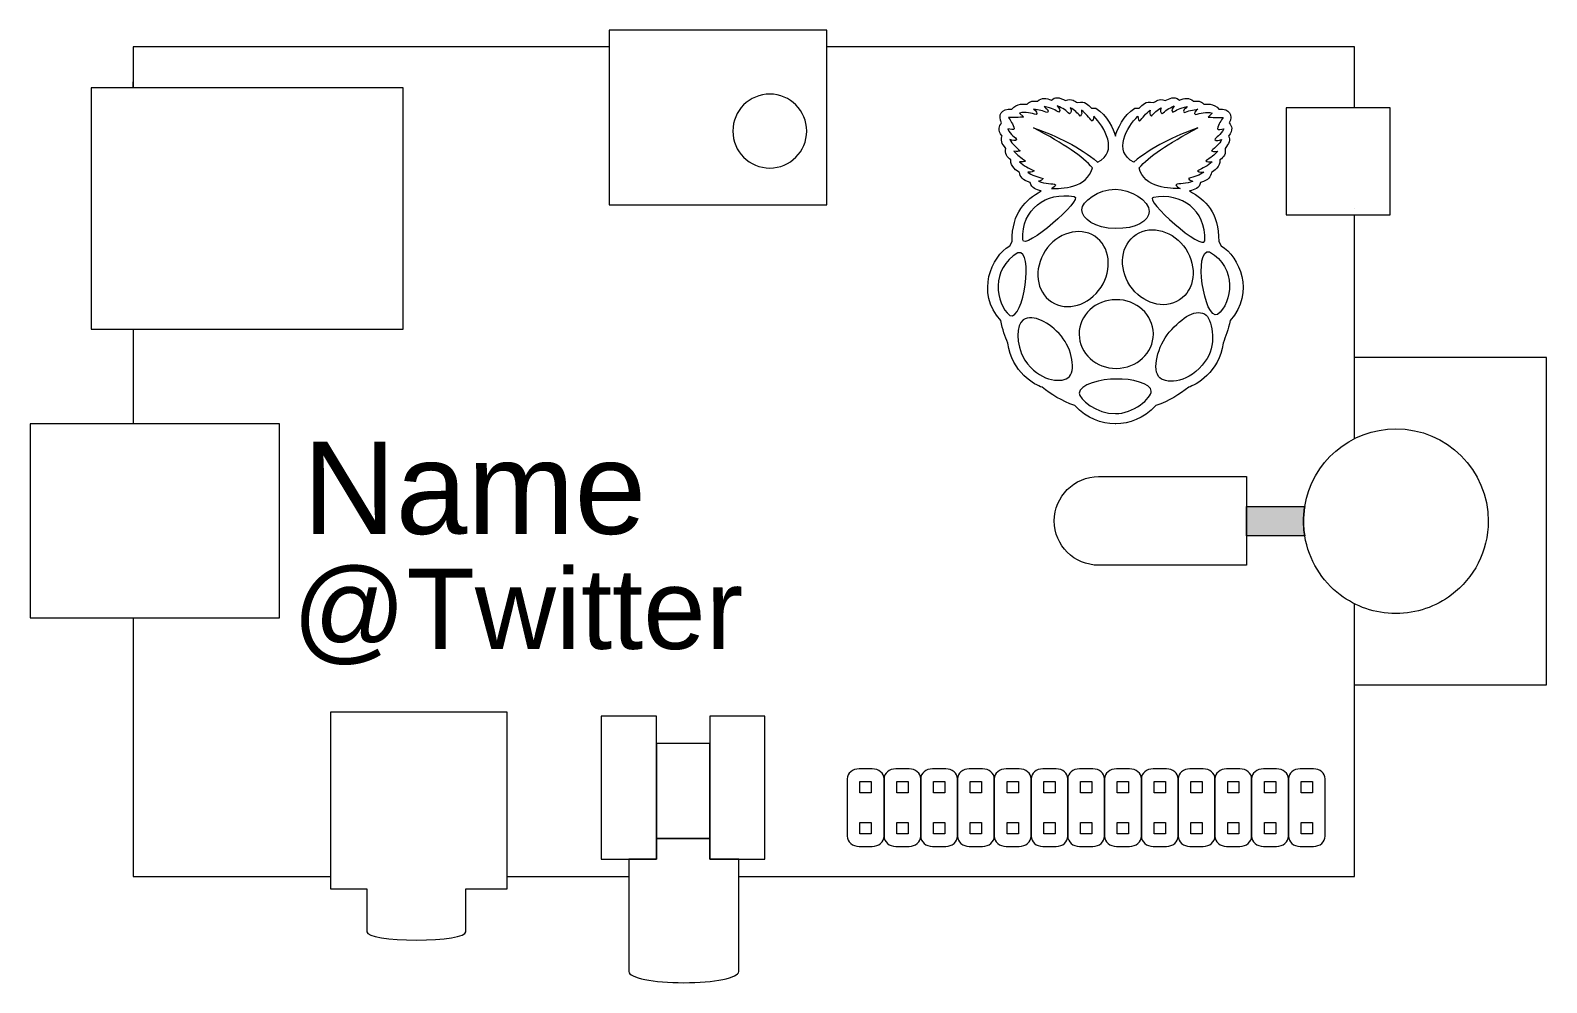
# Model space of a CAD drawing. Header units: inches. Extents: x -193 to 353, y 14 to 296.
# Drawn here: x -192.5 to -90, y 161.8 to 226.3 of the extents above; entities that cross this region are included whole.
import ezdxf

# ---------------------------------------------------------------- set-up
doc = ezdxf.new("R2010")
doc.units = ezdxf.units.IN
doc.header["$MEASUREMENT"] = 0
doc.layers.add('Layer 1', color=7, linetype='Continuous')

# ---------------------------------------------------------------- blocks, each defined once
blk = doc.blocks.new('block 4')
at = {"layer": 'Layer 1', "color": 232, "lineweight": 9}
blk.add_lwpolyline([(-146.58, 171.59), (-146.58, 170.18), (-144.62, 170.18), (-142.85, 170.18), (-142.85, 179.87), (-146.58, 179.87), (-146.58, 178.01), (-146.58, 172.77), (-146.58, 171.59)], dxfattribs=at)
blk = doc.blocks.new('block 5')
at = {"layer": 'Layer 1', "color": 232, "lineweight": 9}
blk.add_lwpolyline([(-150.19, 171.59), (-150.19, 172.77), (-150.19, 178.01), (-150.19, 179.87), (-153.93, 179.87), (-153.93, 170.18), (-152.06, 170.18), (-150.19, 170.18), (-150.19, 171.59)], dxfattribs=at)
blk = doc.blocks.new('block 6')
at = {"layer": 'Layer 1', "color": 232, "lineweight": 9}
blk.add_lwpolyline([(-150.19, 171.59), (-146.58, 171.59), (-146.58, 172.77), (-146.58, 178.01), (-150.19, 178.01), (-150.19, 172.77), (-150.19, 171.59)], dxfattribs=at)
blk = doc.blocks.new('block 7')
at = {"layer": 'Layer 1', "color": 232, "lineweight": 9}
for points, knots in [([(-123.09, 221.72), (-123.21, 221.71), (-123.33, 221.67), (-123.46, 221.56), (-123.8, 221.69), (-124.12, 221.74), (-124.41, 221.48), (-124.86, 221.53), (-125, 221.41), (-125.11, 221.27), (-125.21, 221.28), (-125.85, 221.37), (-126.14, 220.94), (-126.87, 221.03), (-127.1, 220.51), (-126.84, 220.02), (-126.99, 219.79), (-127.15, 219.56), (-126.8, 219.12), (-126.92, 218.88), (-126.84, 218.61), (-126.55, 218.29), (-126.63, 217.94), (-126.48, 217.7), (-126.21, 217.51), (-126.26, 217.03), (-125.77, 216.76), (-125.63, 216.66), (-125.57, 216.38), (-125.46, 216.12), (-124.9, 215.98), (-124.81, 215.57), (-124.48, 215.5), (-124.16, 215.41), (-125.22, 214.79), (-126.13, 213.98), (-126.13, 211.98), (-126.13, 211.98), (-126.29, 211.7), (-126.29, 211.7), (-127.51, 210.95), (-128.61, 208.57), (-126.89, 206.63), (-126.78, 206.02), (-126.59, 205.58), (-126.42, 205.1), (-126.17, 203.15), (-124.53, 202.24), (-124.1, 202.13), (-123.47, 201.65), (-122.79, 201.19), (-121.88, 200.88), (-121.02, 199.99), (-120.09, 199.65), (-119.16, 199.65), (-119.14, 199.65), (-119.13, 199.65), (-119.11, 199.65), (-118.18, 199.65), (-117.25, 199.99), (-116.39, 200.88), (-115.48, 201.19), (-114.8, 201.65), (-114.17, 202.13), (-113.74, 202.24), (-112.1, 203.15), (-111.85, 205.1), (-111.68, 205.58), (-111.5, 206.02), (-111.38, 206.63), (-109.66, 208.57), (-110.76, 210.96), (-111.99, 211.7), (-111.99, 211.7), (-112.14, 211.98), (-112.14, 211.98), (-112.14, 213.98), (-113.05, 214.79), (-114.12, 215.41), (-113.79, 215.5), (-113.46, 215.57), (-113.37, 215.98), (-112.82, 216.12), (-112.7, 216.38), (-112.64, 216.66), (-112.5, 216.76), (-112.01, 217.03), (-112.06, 217.51), (-111.79, 217.7), (-111.64, 217.94), (-111.72, 218.29), (-111.43, 218.61), (-111.35, 218.88), (-111.48, 219.12), (-111.13, 219.56), (-111.28, 219.79), (-111.43, 220.02), (-111.17, 220.51), (-111.4, 221.03), (-112.13, 220.94), (-112.42, 221.37), (-113.06, 221.28), (-113.16, 221.27), (-113.27, 221.41), (-113.41, 221.53), (-113.86, 221.48), (-114.15, 221.74), (-114.47, 221.69), (-114.81, 221.56), (-115.2, 221.88), (-115.47, 221.63), (-115.77, 221.53), (-116.25, 221.69), (-116.36, 221.47), (-116.59, 221.39), (-117.11, 221.5), (-117.27, 221.26), (-117.53, 221), (-117.53, 221), (-117.82, 221.01), (-117.82, 221.01), (-118.61, 220.54), (-119, 219.59), (-119.14, 219.11), (-119.28, 219.59), (-119.67, 220.54), (-120.46, 221.01), (-120.46, 221.01), (-120.75, 221), (-120.75, 221), (-121, 221.26), (-121.16, 221.5), (-121.68, 221.39), (-121.92, 221.47), (-122.03, 221.69), (-122.51, 221.53), (-122.7, 221.59), (-122.88, 221.72), (-123.09, 221.72), (-123.09, 221.72), (-123.09, 221.72), (-123.09, 221.72)], [0, 0, 0, 0, 1, 1, 1, 2, 2, 2, 3, 3, 3, 4, 4, 4, 5, 5, 5, 6, 6, 6, 7, 7, 7, 8, 8, 8, 9, 9, 9, 10, 10, 10, 11, 11, 11, 12, 12, 12, 13, 13, 13, 14, 14, 14, 15, 15, 15, 16, 16, 16, 17, 17, 17, 18, 18, 18, 19, 19, 19, 20, 20, 20, 21, 21, 21, 22, 22, 22, 23, 23, 23, 24, 24, 24, 25, 25, 25, 26, 26, 26, 27, 27, 27, 28, 28, 28, 29, 29, 29, 30, 30, 30, 31, 31, 31, 32, 32, 32, 33, 33, 33, 34, 34, 34, 35, 35, 35, 36, 36, 36, 37, 37, 37, 38, 38, 38, 39, 39, 39, 40, 40, 40, 41, 41, 41, 42, 42, 42, 43, 43, 43, 44, 44, 44, 45, 45, 45, 46, 46, 46, 47, 47, 47, 47]), ([(-124.67, 219.67), (-122.57, 218.59), (-121.35, 217.72), (-120.69, 216.97), (-121.03, 215.6), (-122.81, 215.54), (-123.46, 215.58), (-123.33, 215.64), (-123.22, 215.71), (-123.18, 215.83), (-123.34, 215.95), (-123.92, 215.84), (-124.33, 216.07), (-124.17, 216.1), (-124.1, 216.13), (-124.03, 216.25), (-124.41, 216.37), (-124.82, 216.47), (-125.06, 216.68), (-124.93, 216.67), (-124.81, 216.65), (-124.64, 216.77), (-124.98, 216.95), (-125.35, 217.1), (-125.63, 217.38), (-125.45, 217.38), (-125.26, 217.38), (-125.21, 217.44), (-125.52, 217.64), (-125.79, 217.86), (-126.01, 218.09), (-125.76, 218.06), (-125.65, 218.09), (-125.59, 218.13), (-125.83, 218.37), (-126.13, 218.58), (-126.27, 218.88), (-126.09, 218.81), (-125.92, 218.79), (-125.8, 218.88), (-125.88, 219.06), (-126.22, 219.17), (-126.42, 219.6), (-126.23, 219.58), (-126.02, 219.55), (-125.98, 219.6), (-126.07, 219.96), (-126.23, 220.17), (-126.38, 220.38), (-125.96, 220.39), (-125.34, 220.38), (-125.36, 220.42), (-125.36, 220.42), (-125.62, 220.68), (-125.62, 220.68), (-125.21, 220.79), (-124.8, 220.66), (-124.5, 220.57), (-124.36, 220.67), (-124.5, 220.81), (-124.67, 220.95), (-124.32, 220.9), (-124.01, 220.82), (-123.73, 220.71), (-123.58, 220.85), (-123.83, 220.98), (-123.95, 221.12), (-123.42, 221.02), (-123.19, 220.88), (-122.97, 220.73), (-122.8, 220.89), (-122.96, 221.02), (-123.07, 221.16), (-122.67, 221.01), (-122.46, 220.82), (-122.24, 220.63), (-122.17, 220.73), (-122.06, 220.8), (-122.19, 221.04), (-121.91, 220.88), (-121.69, 220.68), (-121.53, 220.47), (-121.36, 220.58), (-121.43, 220.73), (-121.43, 220.87), (-121.13, 220.63), (-120.94, 220.38), (-120.71, 220.13), (-120.67, 220.16), (-120.63, 220.28), (-120.59, 220.46), (-119.89, 219.77), (-118.89, 218.05), (-120.34, 217.36), (-121.57, 218.38), (-123.04, 219.12), (-124.67, 219.67), (-124.67, 219.67), (-124.67, 219.67), (-124.67, 219.67)], [0, 0, 0, 0, 1, 1, 1, 2, 2, 2, 3, 3, 3, 4, 4, 4, 5, 5, 5, 6, 6, 6, 7, 7, 7, 8, 8, 8, 9, 9, 9, 10, 10, 10, 11, 11, 11, 12, 12, 12, 13, 13, 13, 14, 14, 14, 15, 15, 15, 16, 16, 16, 17, 17, 17, 18, 18, 18, 19, 19, 19, 20, 20, 20, 21, 21, 21, 22, 22, 22, 23, 23, 23, 24, 24, 24, 25, 25, 25, 26, 26, 26, 27, 27, 27, 28, 28, 28, 29, 29, 29, 30, 30, 30, 31, 31, 31, 32, 32, 32, 33, 33, 33, 33]), ([(-113.55, 219.67), (-115.65, 218.59), (-116.86, 217.72), (-117.53, 216.97), (-117.19, 215.6), (-115.41, 215.54), (-114.76, 215.58), (-114.89, 215.64), (-115, 215.71), (-115.04, 215.83), (-114.88, 215.95), (-114.3, 215.84), (-113.89, 216.07), (-114.05, 216.1), (-114.12, 216.13), (-114.19, 216.25), (-113.81, 216.37), (-113.4, 216.47), (-113.16, 216.68), (-113.29, 216.67), (-113.41, 216.65), (-113.58, 216.77), (-113.24, 216.95), (-112.87, 217.1), (-112.59, 217.38), (-112.77, 217.38), (-112.96, 217.38), (-113.01, 217.44), (-112.7, 217.64), (-112.43, 217.86), (-112.21, 218.09), (-112.46, 218.06), (-112.57, 218.09), (-112.63, 218.13), (-112.39, 218.37), (-112.09, 218.58), (-111.95, 218.88), (-112.13, 218.81), (-112.3, 218.79), (-112.42, 218.88), (-112.34, 219.06), (-112, 219.17), (-111.8, 219.6), (-111.99, 219.58), (-112.2, 219.55), (-112.24, 219.6), (-112.15, 219.96), (-111.99, 220.17), (-111.84, 220.38), (-112.26, 220.39), (-112.88, 220.38), (-112.86, 220.41), (-112.86, 220.41), (-112.6, 220.68), (-112.6, 220.68), (-113, 220.79), (-113.42, 220.66), (-113.72, 220.57), (-113.86, 220.67), (-113.72, 220.81), (-113.55, 220.94), (-113.9, 220.9), (-114.21, 220.82), (-114.49, 220.71), (-114.64, 220.85), (-114.39, 220.98), (-114.27, 221.12), (-114.8, 221.02), (-115.03, 220.88), (-115.25, 220.73), (-115.42, 220.89), (-115.26, 221.02), (-115.15, 221.16), (-115.55, 221.01), (-115.76, 220.82), (-115.98, 220.63), (-116.05, 220.73), (-116.17, 220.8), (-116.03, 221.04), (-116.31, 220.88), (-116.53, 220.68), (-116.69, 220.47), (-116.86, 220.58), (-116.79, 220.73), (-116.79, 220.87), (-117.09, 220.63), (-117.28, 220.38), (-117.51, 220.13), (-117.55, 220.16), (-117.59, 220.28), (-117.63, 220.46), (-118.33, 219.77), (-119.33, 218.05), (-117.89, 217.36), (-116.65, 218.38), (-115.18, 219.12), (-113.55, 219.67), (-113.55, 219.67), (-113.55, 219.67), (-113.55, 219.67)], [0, 0, 0, 0, 1, 1, 1, 2, 2, 2, 3, 3, 3, 4, 4, 4, 5, 5, 5, 6, 6, 6, 7, 7, 7, 8, 8, 8, 9, 9, 9, 10, 10, 10, 11, 11, 11, 12, 12, 12, 13, 13, 13, 14, 14, 14, 15, 15, 15, 16, 16, 16, 17, 17, 17, 18, 18, 18, 19, 19, 19, 20, 20, 20, 21, 21, 21, 22, 22, 22, 23, 23, 23, 24, 24, 24, 25, 25, 25, 26, 26, 26, 27, 27, 27, 28, 28, 28, 29, 29, 29, 30, 30, 30, 31, 31, 31, 32, 32, 32, 33, 33, 33, 33]), ([(-119.14, 215.52), (-120.3, 215.55), (-121.41, 214.66), (-121.41, 214.14), (-121.42, 213.52), (-120.5, 212.88), (-119.14, 212.86), (-117.74, 212.85), (-116.86, 213.37), (-116.85, 214.02), (-116.85, 214.75), (-118.12, 215.53), (-119.14, 215.52), (-119.14, 215.52), (-119.14, 215.52), (-119.14, 215.52)], [0, 0, 0, 0, 1, 1, 1, 2, 2, 2, 3, 3, 3, 4, 4, 4, 5, 5, 5, 5]), ([(-121.92, 215.03), (-123.86, 215.35), (-125.47, 214.2), (-125.41, 212.1), (-125.35, 211.3), (-121.21, 214.91), (-121.92, 215.03), (-121.92, 215.03), (-121.92, 215.03), (-121.92, 215.03)], [0, 0, 0, 0, 1, 1, 1, 2, 2, 2, 3, 3, 3, 3]), ([(-116.57, 214.97), (-114.63, 215.29), (-113.02, 214.14), (-113.09, 212.04), (-113.15, 211.24), (-117.29, 214.85), (-116.57, 214.97)], [0, 0, 0, 0, 1, 1, 1, 2, 2, 2, 2]), ([(-120.53, 212.34), (-119.5, 211.65), (-119.31, 210.11), (-120.11, 208.89), (-120.92, 207.66), (-122.42, 207.22), (-123.46, 207.9), (-123.46, 207.9), (-123.46, 207.9), (-123.46, 207.9), (-124.5, 208.59), (-124.69, 210.13), (-123.88, 211.35), (-123.07, 212.58), (-121.57, 213.02), (-120.53, 212.34), (-120.53, 212.34), (-120.53, 212.34), (-120.53, 212.34)], [0, 0, 0, 0, 1, 1, 1, 2, 2, 2, 3, 3, 3, 4, 4, 4, 5, 5, 5, 6, 6, 6, 6]), ([(-117.73, 212.46), (-118.77, 211.78), (-118.96, 210.23), (-118.15, 209.01), (-117.34, 207.79), (-115.84, 207.35), (-114.8, 208.03), (-114.8, 208.03), (-114.8, 208.03), (-114.8, 208.03), (-113.76, 208.71), (-113.57, 210.25), (-114.38, 211.48), (-115.19, 212.7), (-116.69, 213.14), (-117.73, 212.46), (-117.73, 212.46), (-117.73, 212.46), (-117.73, 212.46)], [0, 0, 0, 0, 1, 1, 1, 2, 2, 2, 3, 3, 3, 4, 4, 4, 5, 5, 5, 6, 6, 6, 6]), ([(-125.73, 211.22), (-124.61, 211.52), (-125.35, 206.58), (-126.27, 206.98), (-127.27, 207.79), (-127.59, 210.16), (-125.73, 211.22)], [0, 0, 0, 0, 1, 1, 1, 2, 2, 2, 2]), ([(-112.76, 211.28), (-113.88, 211.58), (-113.14, 206.64), (-112.22, 207.04), (-111.22, 207.85), (-110.89, 210.22), (-112.76, 211.28), (-112.76, 211.28), (-112.76, 211.28), (-112.76, 211.28)], [0, 0, 0, 0, 1, 1, 1, 2, 2, 2, 3, 3, 3, 3]), ([(-116.57, 205.72), (-116.57, 204.45), (-117.68, 203.41), (-119.07, 203.4), (-120.45, 203.39), (-121.58, 204.42), (-121.59, 205.7), (-121.59, 205.71), (-121.59, 205.72), (-121.59, 205.72), (-121.6, 207), (-120.48, 208.04), (-119.09, 208.05), (-117.71, 208.06), (-116.58, 207.03), (-116.57, 205.75), (-116.57, 205.74), (-116.57, 205.73), (-116.57, 205.72)], [0, 0, 0, 0, 1, 1, 1, 2, 2, 2, 3, 3, 3, 4, 4, 4, 5, 5, 5, 6, 6, 6, 6]), ([(-115.49, 205.85), (-116.27, 204.94), (-116.7, 203.28), (-116.13, 202.75), (-115.59, 202.33), (-114.14, 202.39), (-113.06, 203.88), (-112.28, 204.88), (-112.54, 206.56), (-112.99, 207), (-113.65, 207.51), (-114.6, 206.86), (-115.49, 205.85), (-115.49, 205.85), (-115.49, 205.85), (-115.49, 205.85)], [0, 0, 0, 0, 1, 1, 1, 2, 2, 2, 3, 3, 3, 4, 4, 4, 5, 5, 5, 5]), ([(-122.79, 205.58), (-122.08, 204.71), (-121.75, 203.19), (-122.35, 202.75), (-122.91, 202.41), (-124.29, 202.55), (-125.27, 203.95), (-125.93, 205.13), (-125.84, 206.33), (-125.38, 206.68), (-124.69, 207.1), (-123.62, 206.54), (-122.79, 205.58), (-122.79, 205.58), (-122.79, 205.58), (-122.79, 205.58)], [0, 0, 0, 0, 1, 1, 1, 2, 2, 2, 3, 3, 3, 4, 4, 4, 5, 5, 5, 5]), ([(-119.07, 202.68), (-118.06, 202.72), (-116.71, 202.36), (-116.71, 201.87), (-116.69, 201.39), (-117.94, 200.32), (-119.14, 200.34), (-120.38, 200.28), (-121.61, 201.36), (-121.59, 201.73), (-121.61, 202.28), (-120.07, 202.7), (-119.07, 202.68), (-119.07, 202.68), (-119.07, 202.68), (-119.07, 202.68)], [0, 0, 0, 0, 1, 1, 1, 2, 2, 2, 3, 3, 3, 4, 4, 4, 5, 5, 5, 5])]:
    blk.add_open_spline(points, degree=3, knots=knots, dxfattribs=at)
blk = doc.blocks.new('block 8')
at = {"layer": 'Layer 1', "color": 7, "insert": (-174.82, 183.32), "char_height": 5.4373, "attachment_point": 7}
blk.add_mtext('\\fArial|b0|i0|c0|p34;\\W1;@Twitter', dxfattribs=at)
blk = doc.blocks.new('block 9')
at = {"layer": 'Layer 1', "color": 232, "lineweight": 9}
for points in [[(-136.42, 175.45), (-135.65, 175.45), (-135.65, 174.67), (-136.42, 174.67), (-136.42, 175.45)], [(-136.42, 172.68), (-135.65, 172.68), (-135.65, 171.9), (-136.42, 171.9), (-136.42, 172.68)]]:
    blk.add_lwpolyline(points, dxfattribs=at)
blk.add_open_spline([(-134.79, 171.74), (-134.79, 171.36), (-135.15, 171.05), (-135.59, 171.05), (-135.59, 171.05), (-136.48, 171.05), (-136.48, 171.05), (-136.92, 171.05), (-137.28, 171.36), (-137.28, 171.74), (-137.28, 171.74), (-137.28, 175.62), (-137.28, 175.62), (-137.28, 176), (-136.92, 176.3), (-136.48, 176.3), (-136.48, 176.3), (-135.59, 176.3), (-135.59, 176.3), (-135.15, 176.3), (-134.79, 176), (-134.79, 175.62), (-134.79, 175.62), (-134.79, 171.74), (-134.79, 171.74)], degree=3, knots=[0, 0, 0, 0, 1, 1, 1, 2, 2, 2, 3, 3, 3, 4, 4, 4, 5, 5, 5, 6, 6, 6, 7, 7, 7, 8, 8, 8, 8], dxfattribs=at)
blk = doc.blocks.new('block 10')
at = {"layer": 'Layer 1', "color": 232, "lineweight": 9}
for points in [[(-133.93, 175.45), (-133.16, 175.45), (-133.16, 174.67), (-133.93, 174.67), (-133.93, 175.45)], [(-133.93, 172.68), (-133.16, 172.68), (-133.16, 171.9), (-133.93, 171.9), (-133.93, 172.68)]]:
    blk.add_lwpolyline(points, dxfattribs=at)
blk.add_open_spline([(-132.31, 171.74), (-132.31, 171.36), (-132.66, 171.05), (-133.1, 171.05), (-133.1, 171.05), (-134, 171.05), (-134, 171.05), (-134.44, 171.05), (-134.79, 171.36), (-134.79, 171.74), (-134.79, 171.74), (-134.79, 175.62), (-134.79, 175.62), (-134.79, 176), (-134.44, 176.3), (-134, 176.3), (-134, 176.3), (-133.1, 176.3), (-133.1, 176.3), (-132.66, 176.3), (-132.31, 176), (-132.31, 175.62), (-132.31, 175.62), (-132.31, 171.74), (-132.31, 171.74)], degree=3, knots=[0, 0, 0, 0, 1, 1, 1, 2, 2, 2, 3, 3, 3, 4, 4, 4, 5, 5, 5, 6, 6, 6, 7, 7, 7, 8, 8, 8, 8], dxfattribs=at)
blk = doc.blocks.new('block 11')
at = {"layer": 'Layer 1', "color": 232, "lineweight": 9}
for points in [[(-131.45, 175.45), (-130.68, 175.45), (-130.68, 174.67), (-131.45, 174.67), (-131.45, 175.45)], [(-131.45, 172.68), (-130.68, 172.68), (-130.68, 171.9), (-131.45, 171.9), (-131.45, 172.68)]]:
    blk.add_lwpolyline(points, dxfattribs=at)
blk.add_open_spline([(-129.82, 171.74), (-129.82, 171.36), (-130.18, 171.05), (-130.62, 171.05), (-130.62, 171.05), (-131.51, 171.05), (-131.51, 171.05), (-131.95, 171.05), (-132.31, 171.36), (-132.31, 171.74), (-132.31, 171.74), (-132.31, 175.62), (-132.31, 175.62), (-132.31, 176), (-131.95, 176.3), (-131.51, 176.3), (-131.51, 176.3), (-130.62, 176.3), (-130.62, 176.3), (-130.18, 176.3), (-129.82, 176), (-129.82, 175.62), (-129.82, 175.62), (-129.82, 171.74), (-129.82, 171.74)], degree=3, knots=[0, 0, 0, 0, 1, 1, 1, 2, 2, 2, 3, 3, 3, 4, 4, 4, 5, 5, 5, 6, 6, 6, 7, 7, 7, 8, 8, 8, 8], dxfattribs=at)
blk = doc.blocks.new('block 12')
at = {"layer": 'Layer 1', "color": 232, "lineweight": 9}
for points in [[(-128.96, 175.45), (-128.19, 175.45), (-128.19, 174.67), (-128.96, 174.67), (-128.96, 175.45)], [(-128.96, 172.68), (-128.19, 172.68), (-128.19, 171.9), (-128.96, 171.9), (-128.96, 172.68)]]:
    blk.add_lwpolyline(points, dxfattribs=at)
blk.add_open_spline([(-127.33, 171.74), (-127.33, 171.36), (-127.69, 171.05), (-128.13, 171.05), (-128.13, 171.05), (-129.02, 171.05), (-129.02, 171.05), (-129.46, 171.05), (-129.82, 171.36), (-129.82, 171.74), (-129.82, 171.74), (-129.82, 175.62), (-129.82, 175.62), (-129.82, 176), (-129.46, 176.3), (-129.02, 176.3), (-129.02, 176.3), (-128.13, 176.3), (-128.13, 176.3), (-127.69, 176.3), (-127.33, 176), (-127.33, 175.62), (-127.33, 175.62), (-127.33, 171.74), (-127.33, 171.74), (-127.33, 171.74), (-127.33, 171.74), (-127.33, 171.74)], degree=3, knots=[0, 0, 0, 0, 1, 1, 1, 2, 2, 2, 3, 3, 3, 4, 4, 4, 5, 5, 5, 6, 6, 6, 7, 7, 7, 8, 8, 8, 9, 9, 9, 9], dxfattribs=at)
blk = doc.blocks.new('block 13')
at = {"layer": 'Layer 1', "color": 232, "lineweight": 9}
for points in [[(-126.47, 175.45), (-125.7, 175.45), (-125.7, 174.67), (-126.47, 174.67), (-126.47, 175.45)], [(-126.47, 172.68), (-125.7, 172.68), (-125.7, 171.9), (-126.47, 171.9), (-126.47, 172.68)]]:
    blk.add_lwpolyline(points, dxfattribs=at)
blk.add_open_spline([(-124.84, 171.74), (-124.84, 171.36), (-125.2, 171.05), (-125.64, 171.05), (-125.64, 171.05), (-126.53, 171.05), (-126.53, 171.05), (-126.97, 171.05), (-127.33, 171.36), (-127.33, 171.74), (-127.33, 171.74), (-127.33, 175.62), (-127.33, 175.62), (-127.33, 176), (-126.97, 176.3), (-126.53, 176.3), (-126.53, 176.3), (-125.64, 176.3), (-125.64, 176.3), (-125.2, 176.3), (-124.84, 176), (-124.84, 175.62), (-124.84, 175.62), (-124.84, 171.74), (-124.84, 171.74)], degree=3, knots=[0, 0, 0, 0, 1, 1, 1, 2, 2, 2, 3, 3, 3, 4, 4, 4, 5, 5, 5, 6, 6, 6, 7, 7, 7, 8, 8, 8, 8], dxfattribs=at)
blk = doc.blocks.new('block 14')
at = {"layer": 'Layer 1', "color": 232, "lineweight": 9}
for points in [[(-123.98, 175.45), (-123.21, 175.45), (-123.21, 174.67), (-123.98, 174.67), (-123.98, 175.45)], [(-123.98, 172.68), (-123.21, 172.68), (-123.21, 171.9), (-123.98, 171.9), (-123.98, 172.68)]]:
    blk.add_lwpolyline(points, dxfattribs=at)
blk.add_open_spline([(-122.35, 171.74), (-122.35, 171.36), (-122.71, 171.05), (-123.15, 171.05), (-123.15, 171.05), (-124.04, 171.05), (-124.04, 171.05), (-124.49, 171.05), (-124.84, 171.36), (-124.84, 171.74), (-124.84, 171.74), (-124.84, 175.62), (-124.84, 175.62), (-124.84, 176), (-124.49, 176.3), (-124.04, 176.3), (-124.04, 176.3), (-123.15, 176.3), (-123.15, 176.3), (-122.71, 176.3), (-122.35, 176), (-122.35, 175.62), (-122.35, 175.62), (-122.35, 171.74), (-122.35, 171.74)], degree=3, knots=[0, 0, 0, 0, 1, 1, 1, 2, 2, 2, 3, 3, 3, 4, 4, 4, 5, 5, 5, 6, 6, 6, 7, 7, 7, 8, 8, 8, 8], dxfattribs=at)
blk = doc.blocks.new('block 15')
at = {"layer": 'Layer 1', "color": 232, "lineweight": 9}
for points in [[(-121.5, 175.45), (-120.73, 175.45), (-120.73, 174.67), (-121.5, 174.67), (-121.5, 175.45)], [(-121.5, 172.68), (-120.73, 172.68), (-120.73, 171.9), (-121.5, 171.9), (-121.5, 172.68)]]:
    blk.add_lwpolyline(points, dxfattribs=at)
blk.add_open_spline([(-119.87, 171.74), (-119.87, 171.36), (-120.22, 171.05), (-120.67, 171.05), (-120.67, 171.05), (-121.56, 171.05), (-121.56, 171.05), (-122, 171.05), (-122.36, 171.36), (-122.36, 171.74), (-122.36, 171.74), (-122.36, 175.62), (-122.36, 175.62), (-122.36, 176), (-122, 176.3), (-121.56, 176.3), (-121.56, 176.3), (-120.67, 176.3), (-120.67, 176.3), (-120.22, 176.3), (-119.87, 176), (-119.87, 175.62), (-119.87, 175.62), (-119.87, 171.74), (-119.87, 171.74)], degree=3, knots=[0, 0, 0, 0, 1, 1, 1, 2, 2, 2, 3, 3, 3, 4, 4, 4, 5, 5, 5, 6, 6, 6, 7, 7, 7, 8, 8, 8, 8], dxfattribs=at)
blk = doc.blocks.new('block 16')
at = {"layer": 'Layer 1', "color": 232, "lineweight": 9}
for points in [[(-119.01, 175.45), (-118.24, 175.45), (-118.24, 174.67), (-119.01, 174.67), (-119.01, 175.45)], [(-119.01, 172.68), (-118.24, 172.68), (-118.24, 171.9), (-119.01, 171.9), (-119.01, 172.68)]]:
    blk.add_lwpolyline(points, dxfattribs=at)
blk.add_open_spline([(-117.38, 171.74), (-117.38, 171.36), (-117.74, 171.05), (-118.18, 171.05), (-118.18, 171.05), (-119.07, 171.05), (-119.07, 171.05), (-119.51, 171.05), (-119.87, 171.36), (-119.87, 171.74), (-119.87, 171.74), (-119.87, 175.62), (-119.87, 175.62), (-119.87, 176), (-119.51, 176.3), (-119.07, 176.3), (-119.07, 176.3), (-118.18, 176.3), (-118.18, 176.3), (-117.74, 176.3), (-117.38, 176), (-117.38, 175.62), (-117.38, 175.62), (-117.38, 171.74), (-117.38, 171.74), (-117.38, 171.74), (-117.38, 171.74), (-117.38, 171.74)], degree=3, knots=[0, 0, 0, 0, 1, 1, 1, 2, 2, 2, 3, 3, 3, 4, 4, 4, 5, 5, 5, 6, 6, 6, 7, 7, 7, 8, 8, 8, 9, 9, 9, 9], dxfattribs=at)
blk = doc.blocks.new('block 17')
at = {"layer": 'Layer 1', "color": 232, "lineweight": 9}
for points in [[(-116.52, 175.45), (-115.75, 175.45), (-115.75, 174.67), (-116.52, 174.67), (-116.52, 175.45)], [(-116.52, 172.68), (-115.75, 172.68), (-115.75, 171.9), (-116.52, 171.9), (-116.52, 172.68)]]:
    blk.add_lwpolyline(points, dxfattribs=at)
blk.add_open_spline([(-114.89, 171.74), (-114.89, 171.36), (-115.25, 171.05), (-115.69, 171.05), (-115.69, 171.05), (-116.58, 171.05), (-116.58, 171.05), (-117.02, 171.05), (-117.38, 171.36), (-117.38, 171.74), (-117.38, 171.74), (-117.38, 175.62), (-117.38, 175.62), (-117.38, 176), (-117.02, 176.3), (-116.58, 176.3), (-116.58, 176.3), (-115.69, 176.3), (-115.69, 176.3), (-115.25, 176.3), (-114.89, 176), (-114.89, 175.62), (-114.89, 175.62), (-114.89, 171.74), (-114.89, 171.74)], degree=3, knots=[0, 0, 0, 0, 1, 1, 1, 2, 2, 2, 3, 3, 3, 4, 4, 4, 5, 5, 5, 6, 6, 6, 7, 7, 7, 8, 8, 8, 8], dxfattribs=at)
blk = doc.blocks.new('block 18')
at = {"layer": 'Layer 1', "color": 232, "lineweight": 9}
for points in [[(-114.03, 175.45), (-113.26, 175.45), (-113.26, 174.67), (-114.03, 174.67), (-114.03, 175.45)], [(-114.03, 172.68), (-113.26, 172.68), (-113.26, 171.9), (-114.03, 171.9), (-114.03, 172.68)]]:
    blk.add_lwpolyline(points, dxfattribs=at)
blk.add_open_spline([(-112.4, 171.74), (-112.4, 171.36), (-112.76, 171.05), (-113.2, 171.05), (-113.2, 171.05), (-114.09, 171.05), (-114.09, 171.05), (-114.53, 171.05), (-114.89, 171.36), (-114.89, 171.74), (-114.89, 171.74), (-114.89, 175.62), (-114.89, 175.62), (-114.89, 176), (-114.53, 176.3), (-114.09, 176.3), (-114.09, 176.3), (-113.2, 176.3), (-113.2, 176.3), (-112.76, 176.3), (-112.4, 176), (-112.4, 175.62), (-112.4, 175.62), (-112.4, 171.74), (-112.4, 171.74)], degree=3, knots=[0, 0, 0, 0, 1, 1, 1, 2, 2, 2, 3, 3, 3, 4, 4, 4, 5, 5, 5, 6, 6, 6, 7, 7, 7, 8, 8, 8, 8], dxfattribs=at)
blk = doc.blocks.new('block 19')
at = {"layer": 'Layer 1', "color": 232, "lineweight": 9}
for points in [[(-111.54, 175.45), (-110.78, 175.45), (-110.78, 174.67), (-111.54, 174.67), (-111.54, 175.45)], [(-111.54, 172.68), (-110.78, 172.68), (-110.78, 171.9), (-111.54, 171.9), (-111.54, 172.68)]]:
    blk.add_lwpolyline(points, dxfattribs=at)
blk.add_open_spline([(-109.92, 171.74), (-109.92, 171.36), (-110.27, 171.05), (-110.71, 171.05), (-110.71, 171.05), (-111.61, 171.05), (-111.61, 171.05), (-112.05, 171.05), (-112.4, 171.36), (-112.4, 171.74), (-112.4, 171.74), (-112.4, 175.62), (-112.4, 175.62), (-112.4, 176), (-112.05, 176.3), (-111.61, 176.3), (-111.61, 176.3), (-110.71, 176.3), (-110.71, 176.3), (-110.27, 176.3), (-109.92, 176), (-109.92, 175.62), (-109.92, 175.62), (-109.92, 171.74), (-109.92, 171.74)], degree=3, knots=[0, 0, 0, 0, 1, 1, 1, 2, 2, 2, 3, 3, 3, 4, 4, 4, 5, 5, 5, 6, 6, 6, 7, 7, 7, 8, 8, 8, 8], dxfattribs=at)
blk = doc.blocks.new('block 20')
at = {"layer": 'Layer 1', "color": 232, "lineweight": 9}
for points in [[(-109.06, 175.45), (-108.29, 175.45), (-108.29, 174.67), (-109.06, 174.67), (-109.06, 175.45)], [(-109.06, 172.68), (-108.29, 172.68), (-108.29, 171.9), (-109.06, 171.9), (-109.06, 172.68)]]:
    blk.add_lwpolyline(points, dxfattribs=at)
blk.add_open_spline([(-107.43, 171.74), (-107.43, 171.36), (-107.79, 171.05), (-108.23, 171.05), (-108.23, 171.05), (-109.12, 171.05), (-109.12, 171.05), (-109.56, 171.05), (-109.92, 171.36), (-109.92, 171.74), (-109.92, 171.74), (-109.92, 175.62), (-109.92, 175.62), (-109.92, 176), (-109.56, 176.3), (-109.12, 176.3), (-109.12, 176.3), (-108.23, 176.3), (-108.23, 176.3), (-107.79, 176.3), (-107.43, 176), (-107.43, 175.62), (-107.43, 175.62), (-107.43, 171.74), (-107.43, 171.74), (-107.43, 171.74), (-107.43, 171.74), (-107.43, 171.74)], degree=3, knots=[0, 0, 0, 0, 1, 1, 1, 2, 2, 2, 3, 3, 3, 4, 4, 4, 5, 5, 5, 6, 6, 6, 7, 7, 7, 8, 8, 8, 9, 9, 9, 9], dxfattribs=at)
blk = doc.blocks.new('block 21')
at = {"layer": 'Layer 1', "color": 232, "lineweight": 9}
for points in [[(-106.57, 175.45), (-105.8, 175.45), (-105.8, 174.67), (-106.57, 174.67), (-106.57, 175.45)], [(-106.57, 172.68), (-105.8, 172.68), (-105.8, 171.9), (-106.57, 171.9), (-106.57, 172.68)]]:
    blk.add_lwpolyline(points, dxfattribs=at)
blk.add_open_spline([(-104.94, 171.74), (-104.94, 171.36), (-105.3, 171.05), (-105.74, 171.05), (-105.74, 171.05), (-106.63, 171.05), (-106.63, 171.05), (-107.07, 171.05), (-107.43, 171.36), (-107.43, 171.74), (-107.43, 171.74), (-107.43, 175.62), (-107.43, 175.62), (-107.43, 176), (-107.07, 176.3), (-106.63, 176.3), (-106.63, 176.3), (-105.74, 176.3), (-105.74, 176.3), (-105.3, 176.3), (-104.94, 176), (-104.94, 175.62), (-104.94, 175.62), (-104.94, 171.74), (-104.94, 171.74)], degree=3, knots=[0, 0, 0, 0, 1, 1, 1, 2, 2, 2, 3, 3, 3, 4, 4, 4, 5, 5, 5, 6, 6, 6, 7, 7, 7, 8, 8, 8, 8], dxfattribs=at)
blk = doc.blocks.new('block 3')
at = {"layer": 'Layer 1'}
h = blk.add_hatch(color=72, dxfattribs=at)
h.dxf.hatch_style = 2
edge = h.paths.add_edge_path()
edge.add_spline(control_points=[(-106.41, 193.06), (-106.41, 193.23), (-106.4, 193.41), (-106.39, 193.58), (-106.37, 193.74), (-106.35, 193.9), (-106.32, 194.06), (-106.32, 194.06), (-110.27, 194.06), (-110.27, 194.06), (-110.27, 194.06), (-110.27, 193.58), (-110.27, 193.58), (-110.27, 193.58), (-110.27, 192.58), (-110.27, 192.58), (-110.27, 192.58), (-110.27, 192.06), (-110.27, 192.06), (-110.27, 192.06), (-106.32, 192.06), (-106.32, 192.06), (-106.35, 192.23), (-106.38, 192.4), (-106.39, 192.58), (-106.41, 192.74), (-106.41, 192.9), (-106.41, 193.06)], knot_values=[0, 0, 0, 0, 1, 1, 1, 2, 2, 2, 3, 3, 3, 4, 4, 4, 5, 5, 5, 6, 6, 6, 7, 7, 7, 8, 8, 8, 9, 9, 9, 9], degree=3, periodic=1)
at = {"layer": 'Layer 1', "color": 250, "lineweight": 9}
for points in [[(-138.65, 225.16), (-138.65, 226.28), (-140.23, 226.28), (-151.82, 226.28), (-153.39, 226.28), (-153.39, 225.16)], [(-153.39, 225.16), (-154.14, 225.16), (-159.84, 225.16), (-162.24, 225.16), (-185.6, 225.16), (-185.6, 225.16), (-185.6, 222.38), (-185.6, 222.8)], [(-102.95, 221.03), (-102.95, 221.45), (-102.95, 221.45), (-102.95, 225.16), (-102.95, 225.16), (-138.65, 225.16)], [(-185.6, 222.8), (-185.6, 222.8)], [(-185.6, 222.38), (-188.43, 222.38), (-188.43, 206.05), (-185.6, 206.05)], [(-102.95, 221.03), (-102.95, 221.03)], [(-102.95, 213.79), (-102.2, 213.79), (-100.55, 213.79), (-100.55, 221.03), (-102.2, 221.03), (-102.95, 221.03)], [(-144.62, 169.01), (-102.95, 169.01), (-102.95, 169.01), (-102.95, 169.01), (-102.95, 181.99), (-89.96, 181.99), (-89.96, 204.13), (-102.95, 204.13), (-102.95, 213.79)], [(-102.95, 214.21), (-102.95, 214.21)], [(-102.95, 213.79), (-102.95, 213.79)], [(-185.6, 206.05), (-185.6, 200.07), (-185.6, 200.07), (-185.6, 199.65)], [(-185.6, 199.65), (-192.55, 199.65), (-192.55, 186.51), (-185.6, 186.51)], [(-185.6, 199.65), (-185.6, 199.65)], [(-185.6, 186.51), (-185.6, 169.01), (-185.6, 169.01), (-185.6, 169.01), (-172.24, 169.01)], [(-160.29, 169.01), (-152.06, 169.01)], [(-152.06, 169.01), (-152.06, 169.01)], [(-144.62, 169.01), (-144.62, 169.01)]]:
    blk.add_lwpolyline(points, dxfattribs=at)
at = {"layer": 'Layer 1', "color": 232, "lineweight": 9}
for points in [[(-153.39, 225.16), (-153.39, 224.74), (-153.39, 214.46), (-138.65, 214.46), (-138.65, 224.74), (-138.65, 225.16)], [(-173.9, 222.38), (-183.5, 222.38), (-185.6, 222.38)], [(-185.6, 206.05), (-184.85, 206.05), (-167.33, 206.05), (-167.33, 208.39), (-167.33, 208.75), (-167.33, 222.38), (-173.9, 222.38)], [(-102.95, 221.03), (-107.59, 221.03), (-107.59, 213.79), (-102.95, 213.79)], [(-185.6, 186.51), (-184.85, 186.51), (-175.69, 186.51), (-175.69, 199.65), (-184.85, 199.65), (-185.6, 199.65)], [(-160.29, 169.01), (-160.29, 180.14), (-172.24, 180.14), (-172.24, 169.01)], [(-144.62, 169.01), (-144.62, 170.18), (-146.58, 170.18), (-146.58, 171.59), (-150.19, 171.59), (-150.19, 170.18), (-152.06, 170.18), (-152.06, 169.01)]]:
    blk.add_lwpolyline(points, dxfattribs=at)
at = {"layer": 'Layer 1', "color": 30, "lineweight": 9}
for points in [[(-102.95, 198.65), (-102.95, 204.13)], [(-102.95, 181.99), (-102.95, 187.46)]]:
    blk.add_lwpolyline(points, dxfattribs=at)
at = {"layer": 'Layer 1', "color": 7, "lineweight": 9}
for points, knots in [([(-142.52, 221.96), (-141.14, 221.96), (-140.02, 220.84), (-140.02, 219.46), (-140.02, 218.08), (-141.14, 216.96), (-142.52, 216.96), (-143.9, 216.96), (-145.02, 218.08), (-145.02, 219.46), (-145.02, 220.84), (-143.9, 221.96), (-142.52, 221.96)], [0, 0, 0, 0, 1, 1, 1, 2, 2, 2, 3, 3, 3, 4, 4, 4, 4]), ([(-100.16, 199.31), (-103.27, 199.31), (-105.84, 197.03), (-106.32, 194.06), (-106.35, 193.9), (-106.37, 193.74), (-106.39, 193.58), (-106.4, 193.41), (-106.41, 193.23), (-106.41, 193.06), (-106.41, 192.9), (-106.4, 192.74), (-106.39, 192.58), (-106.38, 192.4), (-106.35, 192.23), (-106.32, 192.06), (-106.06, 190.43), (-105.18, 189.02), (-103.92, 188.07), (-102.88, 187.28), (-101.58, 186.81), (-100.16, 186.81), (-98.75, 186.81), (-97.45, 187.28), (-96.4, 188.07), (-94.89, 189.21), (-93.91, 191.02), (-93.91, 193.06), (-93.91, 196.51), (-96.71, 199.31), (-100.16, 199.31)], [0, 0, 0, 0, 1, 1, 1, 2, 2, 2, 3, 3, 3, 4, 4, 4, 5, 5, 5, 6, 6, 6, 7, 7, 7, 8, 8, 8, 9, 9, 9, 10, 10, 10, 10]), ([(-113.27, 196.08), (-113.27, 196.08), (-114.58, 196.08), (-114.58, 196.08), (-114.58, 196.08), (-120.27, 196.08), (-120.27, 196.08), (-121.92, 196.08), (-123.27, 194.74), (-123.27, 193.08), (-123.27, 191.42), (-121.92, 190.08), (-120.27, 190.08), (-120.27, 190.08), (-114.58, 190.08), (-114.58, 190.08), (-114.58, 190.08), (-113.27, 190.08), (-113.27, 190.08), (-113.27, 190.08), (-110.27, 190.08), (-110.27, 190.08), (-110.27, 190.08), (-110.27, 192.06), (-110.27, 192.06), (-110.27, 192.06), (-110.27, 192.58), (-110.27, 192.58), (-110.27, 192.58), (-110.27, 193.58), (-110.27, 193.58), (-110.27, 193.58), (-110.27, 194.06), (-110.27, 194.06), (-110.27, 194.06), (-110.27, 196.08), (-110.27, 196.08), (-110.27, 196.08), (-113.27, 196.08), (-113.27, 196.08)], [0, 0, 0, 0, 1, 1, 1, 2, 2, 2, 3, 3, 3, 4, 4, 4, 5, 5, 5, 6, 6, 6, 7, 7, 7, 8, 8, 8, 9, 9, 9, 10, 10, 10, 11, 11, 11, 12, 12, 12, 13, 13, 13, 13])]:
    blk.add_open_spline(points, degree=3, knots=knots, dxfattribs=at)
at = {"layer": 'Layer 1', "lineweight": 0}
blk.add_open_spline([(-106.41, 193.06), (-106.41, 193.23), (-106.4, 193.41), (-106.39, 193.58), (-106.37, 193.74), (-106.35, 193.9), (-106.32, 194.06), (-106.32, 194.06), (-110.27, 194.06), (-110.27, 194.06), (-110.27, 194.06), (-110.27, 193.58), (-110.27, 193.58), (-110.27, 193.58), (-110.27, 192.58), (-110.27, 192.58), (-110.27, 192.58), (-110.27, 192.06), (-110.27, 192.06), (-110.27, 192.06), (-106.32, 192.06), (-106.32, 192.06), (-106.35, 192.23), (-106.38, 192.4), (-106.39, 192.58), (-106.41, 192.74), (-106.41, 192.9), (-106.41, 193.06)], degree=3, knots=[0, 0, 0, 0, 1, 1, 1, 2, 2, 2, 3, 3, 3, 4, 4, 4, 5, 5, 5, 6, 6, 6, 7, 7, 7, 8, 8, 8, 9, 9, 9, 9], dxfattribs=at)
at = {"layer": 'Layer 1', "color": 250, "lineweight": 9}
for points, knots in [([(-172.24, 169.01), (-172.24, 169.01), (-172.24, 168.59), (-172.24, 168.59), (-172.24, 168.59), (-172.24, 168.19), (-172.24, 168.19), (-172.24, 168.19), (-169.78, 168.19), (-169.78, 168.19), (-169.78, 168.19), (-169.78, 165.27), (-169.78, 165.27), (-169.78, 164.96), (-168.28, 164.71), (-166.43, 164.71), (-164.58, 164.71), (-163.08, 164.96), (-163.08, 165.27), (-163.08, 165.27), (-163.08, 168.19), (-163.08, 168.19), (-163.08, 168.19), (-160.29, 168.19), (-160.29, 168.19), (-160.29, 168.19), (-160.29, 168.59), (-160.29, 168.59), (-160.29, 168.59), (-160.29, 169.01), (-160.29, 169.01)], [0, 0, 0, 0, 1, 1, 1, 2, 2, 2, 3, 3, 3, 4, 4, 4, 5, 5, 5, 6, 6, 6, 7, 7, 7, 8, 8, 8, 9, 9, 9, 10, 10, 10, 10]), ([(-152.06, 169.01), (-152.06, 169.01), (-152.06, 168.59), (-152.06, 168.59), (-152.06, 168.59), (-152.06, 162.58), (-152.06, 162.58), (-152.06, 162.16), (-150.39, 161.83), (-148.34, 161.83), (-146.28, 161.83), (-144.62, 162.16), (-144.62, 162.58), (-144.62, 162.58), (-144.62, 168.59), (-144.62, 168.59), (-144.62, 168.59), (-144.62, 169.01), (-144.62, 169.01)], [0, 0, 0, 0, 1, 1, 1, 2, 2, 2, 3, 3, 3, 4, 4, 4, 5, 5, 5, 6, 6, 6, 6])]:
    blk.add_open_spline(points, degree=3, knots=knots, dxfattribs=at)
at = {"layer": 'Layer 1'}
for name in ['block 7', 'block 8', 'block 5', 'block 4', 'block 6', 'block 9', 'block 10', 'block 11', 'block 12', 'block 13', 'block 14', 'block 15', 'block 16', 'block 17', 'block 18', 'block 19', 'block 20', 'block 21']:
    blk.add_blockref(name, (0, 0), dxfattribs=at)
at = {"layer": 'Layer 1', "color": 7, "insert": (-174.12, 192.11), "char_height": 6.2371, "attachment_point": 7}
blk.add_mtext('\\fArial|b0|i0|c0|p34;\\W1;Name', dxfattribs=at)
blk = doc.blocks.new('block 2')
at = {"layer": 'Layer 1'}
blk.add_blockref('block 3', (0, 0), dxfattribs=at)

msp = doc.modelspace()

# ---------------------------------------------------------------- block references
at = {"layer": 'Layer 1'}
msp.add_blockref('block 2', (0, 0), dxfattribs=at)

doc.saveas('drawing.dxf')
